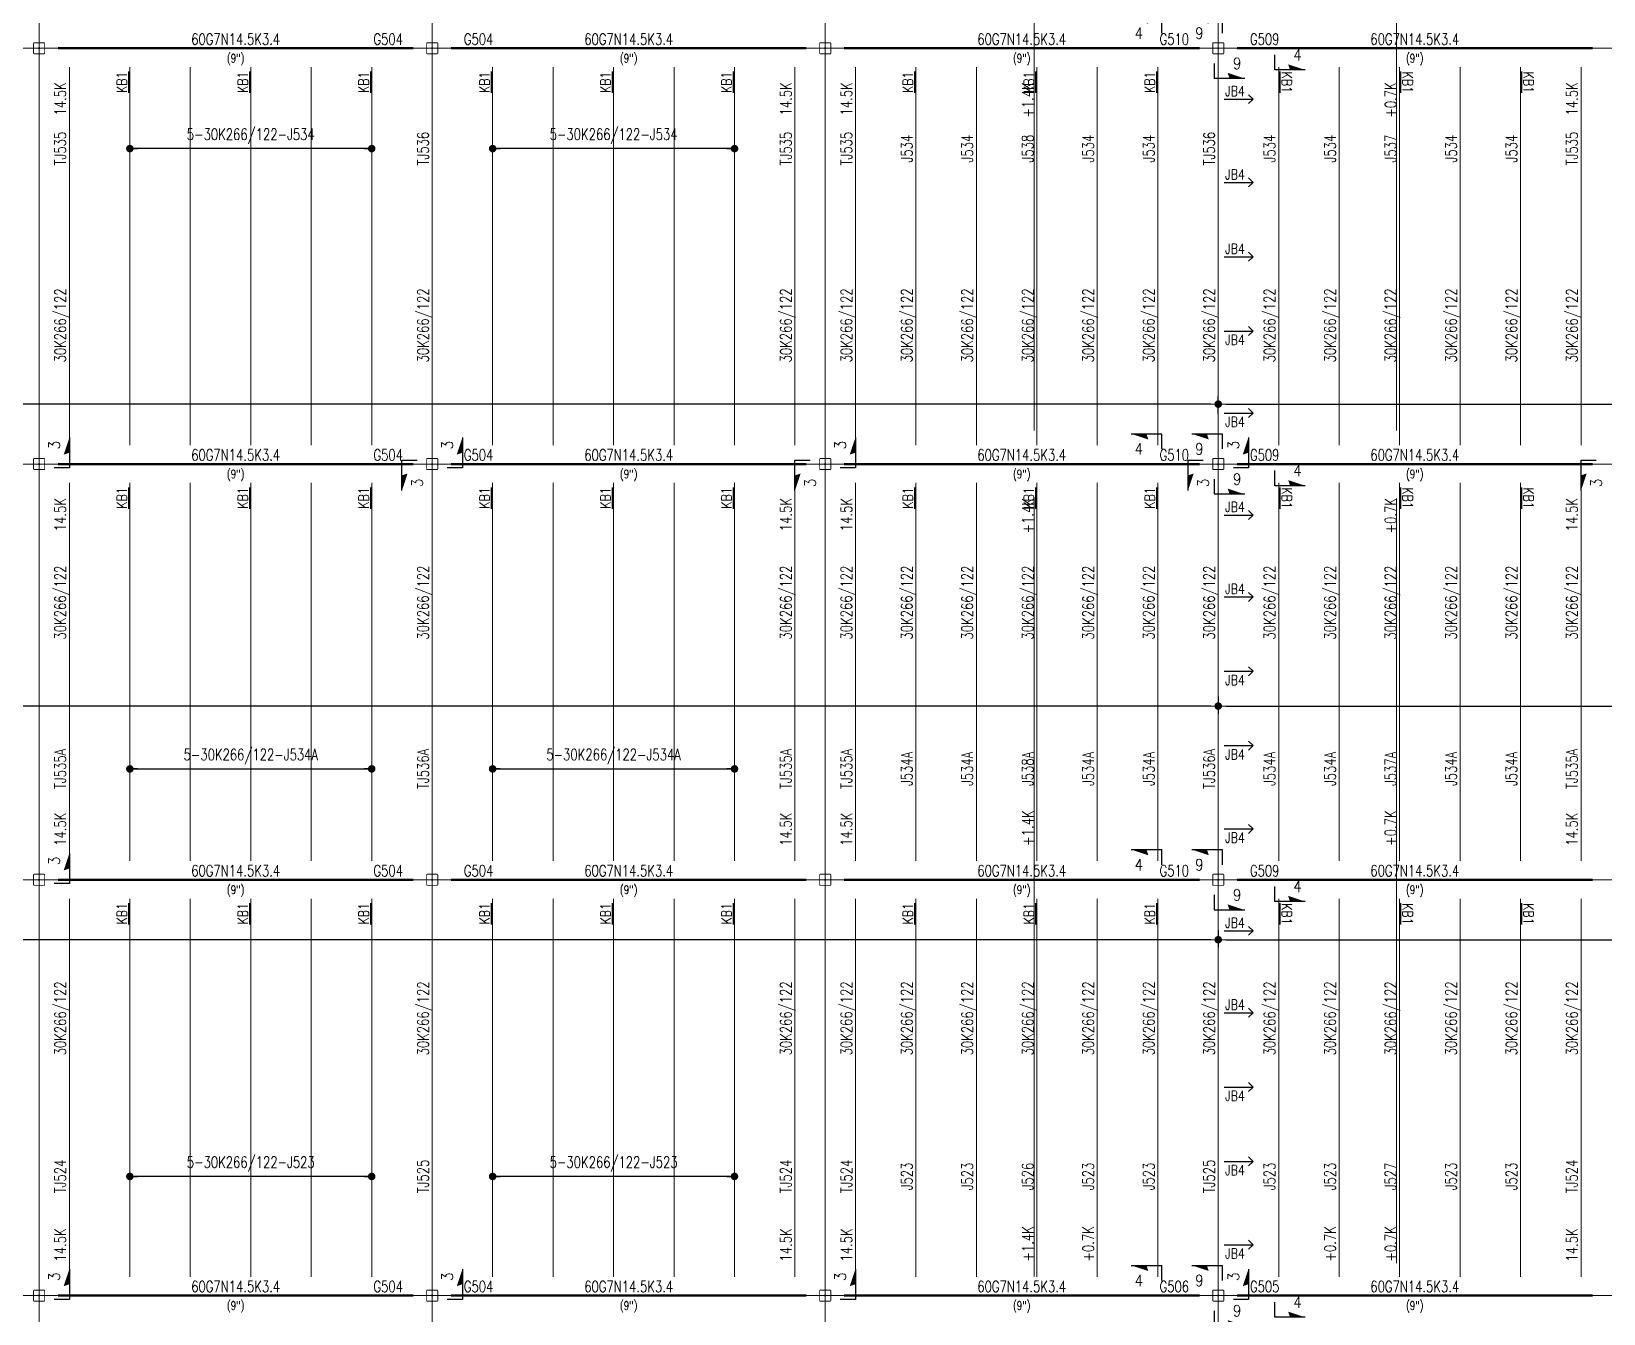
# Model space of a CAD drawing. Extents: x -14553 to 17595, y -13361 to 12610.
# Drawn here: x 2340 to 4836, y -4048 to -2013 of the extents above; entities that cross this region are included whole.
import ezdxf
from ezdxf.enums import TextEntityAlignment as Align
from ezdxf.lldxf.tags import DXFTag

# ---------------------------------------------------------------- set-up
doc = ezdxf.new("R2010")
doc.units = 0
doc.header["$LTSCALE"] = 0.5
doc.header["$MEASUREMENT"] = 0
doc.linetypes.add('CENTER', pattern=[2, 1.25, -0.25, 0.25, -0.25])
doc.layers.get('0').update_dxf_attribs({"linetype": 'CONTINUOUS'})
doc.layers.get('DEFPOINTS').update_dxf_attribs({"linetype": 'CONTINUOUS'})
for name, color, linetype in [('BRIDGING-KB', 140, 'CONTINUOUS'), ('Girder-Widths', 54, 'CONTINUOUS'), ('Section-Cuts', 2, 'CONTINUOUS')]:
    doc.layers.add(name, color=color, linetype=linetype)
for name, color, linetype, lineweight in [('CMU-FAUX', 254, 'CONTINUOUS', 30), ('Columns', 41, 'CONTINUOUS', 40), ('Girder-Marks', 50, 'CONTINUOUS', 35), ('Girders', 4, 'CONTINUOUS', 50), ('Grid-Lines', 251, 'CENTER', 5), ('Joist-Dims', 11, 'CONTINUOUS', 20), ('Joist-Loads', 50, 'CONTINUOUS', 18), ('Joist-Marks', 50, 'CONTINUOUS', 35), ('Joists', 1, 'CONTINUOUS', 15)]:
    doc.layers.add(name, color=color, linetype=linetype, lineweight=lineweight)
doc.layers.add('ESFR - 4in MAINS', color=7, linetype='ESFR 4 MAINS', lineweight=9, true_color=0xc6c7c4)
doc.layers.add('ESFR - 6in MAINS', color=7, linetype='ESFR 6 MAINS', lineweight=9, true_color=0xc6c7c4)
doc.styles.add('NORMAL', font='simplex.shx', dxfattribs={"width": 0.75})
doc.styles.add('SECTION-ARROWS', font='simplex.shx', dxfattribs={"width": 0.75})
doc.styles.get("Standard").update_dxf_attribs({"font": 'SIMPLEX.SHX', "width": 0.75})
tags = doc.linetypes.add('ESFR 4 MAINS', pattern='A,0.25,-0.1,0,-0.1,0.25,-0.1,0,-0.1,["(4)",Standard,S=0.05,R=0,X=-0.05,Y=-0.025],-0.1,0,-0.1', length=1.1).pattern_tags.tags
tags[18] = DXFTag(74, 10)
tags = doc.linetypes.add('ESFR 6 MAINS', pattern='A,0.25,-0.1,0,-0.1,0.25,-0.1,0,-0.1,["(6)",Standard,S=0.05,R=0,X=-0.05,Y=-0.025],-0.1,0,-0.1', length=1.1).pattern_tags.tags
tags[18] = DXFTag(74, 10)
doc.dimstyles.new('NMBS T192', dxfattribs={"dimscale": 192, "dimtxt": 0.09375, "dimasz": 0.0625, "dimexe": 0.0625, "dimexo": 0.125, "dimgap": 0.03125, "dimtad": 1, "dimdec": 4, "dimrnd": 0.0625, "dimzin": 3, "dimdsep": 46, "dimlunit": 4, "dimtxsty": 'Standard', "dimblk1": 'OBLIQUE', "dimblk2": 'OBLIQUE', "dimsah": 1, "dimcen": -0.125, "dimclrt": 2, "dimadec": 0, "dimazin": 0, "dimtfac": 0.625, "dimtdec": 4, "dimtmove": 0, "dimatfit": 2, "dimfxl": 0.0625, "dimtvp": 0.7, "dimtolj": 1, "dimtzin": 3, "dimarcsym": 0})
doc.dimstyles.new('NMBS T192 Dots', dxfattribs={"dimscale": 192, "dimtxt": 0.09375, "dimasz": 0.0625, "dimexe": 0.0625, "dimexo": 0.125, "dimgap": 0.03125, "dimtad": 1, "dimdec": 4, "dimrnd": 0.0625, "dimzin": 3, "dimdsep": 46, "dimlunit": 4, "dimtxsty": 'Standard', "dimblk": 'DOT', "dimcen": -0.125, "dimse1": 1, "dimse2": 1, "dimclrd": 4, "dimclrt": 50, "dimadec": 0, "dimazin": 0, "dimtfac": 0.625, "dimtdec": 4, "dimtmove": 0, "dimatfit": 2, "dimldrblk": 'OBLIQUE', "dimfxl": 0.0625, "dimtvp": 0.7, "dimtolj": 1, "dimtzin": 3, "dimarcsym": 0})

# ---------------------------------------------------------------- blocks, each defined once
blk = doc.blocks.new('Tube')
at = {"lineweight": 15}
for p, q in [((-0.031, 0), (0.031, 0)), ((0, -0.031), (0, 0.031))]:
    blk.add_line(p, q, dxfattribs=at)
at = {"color": 0, "linetype": 'ByBlock', "const_width": 0.0104}
blk.add_lwpolyline([(-0.053, 0.061), (0.053, 0.061, -0.414214), (0.061, 0.053), (0.061, -0.053, -0.414214), (0.053, -0.061), (-0.053, -0.061, -0.414214), (-0.061, -0.053), (-0.061, 0.053, -0.414214)], format="xyb", close=True, dxfattribs=at)
blk.add_point((0, 0))
blk = doc.blocks.new('_DOT')
at = {"color": 0, "linetype": 'ByBlock'}
blk.add_line((-0.5, 0), (-1, 0), dxfattribs=at)
at = {"color": 0, "linetype": 'ByBlock', "const_width": 0.5}
blk.add_lwpolyline([(-0.25, 0, 1), (0.25, 0, 1)], format="xyb", close=True, dxfattribs=at)
blk = doc.blocks.new('*D102')
at = {"layer": 'DEFPOINTS', "color": 0, "transparency": 16777216}
for p in [(96, -2604.9), (96, -2644), (4224, -2644)]:
    blk.add_point(p, dxfattribs=at)
at = {"layer": 'Joist-Dims', "color": 0, "lineweight": -2, "transparency": 16777216}
for p, q in [((96, -2620), (96, -2592.9)), ((4224, -2620), (4224, -2592.9)), ((4212, -2604.9), (108, -2604.9))]:
    blk.add_line(p, q, dxfattribs=at)
at = {"layer": 'Joist-Dims', "color": 0, "lineweight": -2, "transparency": 16777216, "xscale": 12, "yscale": 12, "zscale": 12, "rotation": 180}
blk.add_blockref('_DOT', (96, -2604.9), dxfattribs=at)
at = {"layer": 'Joist-Dims', "color": 0, "lineweight": -2, "transparency": 16777216, "xscale": 12, "yscale": 12, "zscale": 12}
blk.add_blockref('_DOT', (4224, -2604.9), dxfattribs=at)
at = {"layer": 'Joist-Dims', "color": 2, "transparency": 16777216, "insert": (2160, -2589.9), "char_height": 18, "attachment_point": 5}
blk.add_mtext('\\A1;5', dxfattribs=at)
blk = doc.blocks.new('DOT')
at = {"color": 0, "linetype": 'ByBlock'}
blk.add_line((-0.5, 0), (-1, 0), dxfattribs=at)
at = {"color": 0, "linetype": 'ByBlock', "const_width": 0.5}
blk.add_lwpolyline([(-0.25, 0, 1), (0.25, 0, 1)], format="xyb", close=True, dxfattribs=at)
blk = doc.blocks.new('*D105')
at = {"layer": 'DEFPOINTS', "color": 0, "transparency": 16777216}
for p in [(8352, -2604.9), (4224, -2644), (8352, -2644)]:
    blk.add_point(p, dxfattribs=at)
at = {"layer": 'Joist-Dims', "color": 0, "lineweight": -2, "transparency": 16777216}
for p, q in [((4224, -2620), (4224, -2592.9)), ((8352, -2620), (8352, -2592.9)), ((4236, -2604.9), (8340, -2604.9))]:
    blk.add_line(p, q, dxfattribs=at)
at = {"layer": 'Joist-Dims', "color": 0, "lineweight": -2, "transparency": 16777216, "xscale": 12, "yscale": 12, "zscale": 12, "rotation": 180}
blk.add_blockref('_DOT', (4224, -2604.9), dxfattribs=at)
at = {"layer": 'Joist-Dims', "color": 0, "lineweight": -2, "transparency": 16777216, "xscale": 12, "yscale": 12, "zscale": 12}
blk.add_blockref('_DOT', (8352, -2604.9), dxfattribs=at)
at = {"layer": 'Joist-Dims', "color": 2, "transparency": 16777216, "insert": (6288, -2589.9), "char_height": 18, "attachment_point": 5}
blk.add_mtext('\\A1;5', dxfattribs=at)
blk = doc.blocks.new('*D109')
at = {"layer": 'DEFPOINTS', "color": 0, "transparency": 16777216}
for p in [(96, -3416), (4224, -3416), (96, -3455.1)]:
    blk.add_point(p, dxfattribs=at)
at = {"layer": 'Joist-Dims', "color": 0, "lineweight": -2, "transparency": 16777216}
for p, q in [((96, -3440), (96, -3467.1)), ((4224, -3440), (4224, -3467.1)), ((4212, -3455.1), (108, -3455.1))]:
    blk.add_line(p, q, dxfattribs=at)
at = {"layer": 'Joist-Dims', "color": 0, "lineweight": -2, "transparency": 16777216, "xscale": 12, "yscale": 12, "zscale": 12, "rotation": 180}
blk.add_blockref('_DOT', (96, -3455.1), dxfattribs=at)
at = {"layer": 'Joist-Dims', "color": 0, "lineweight": -2, "transparency": 16777216, "xscale": 12, "yscale": 12, "zscale": 12}
blk.add_blockref('_DOT', (4224, -3455.1), dxfattribs=at)
at = {"layer": 'Joist-Dims', "color": 2, "transparency": 16777216, "insert": (2160, -3440.1), "char_height": 18, "attachment_point": 5}
blk.add_mtext('\\A1;5', dxfattribs=at)
blk = doc.blocks.new('*D110')
at = {"layer": 'DEFPOINTS', "color": 0, "transparency": 16777216}
for p in [(96, -3045.1), (4224, -3045.1), (96, -3084.2)]:
    blk.add_point(p, dxfattribs=at)
at = {"layer": 'Joist-Dims', "color": 0, "lineweight": -2, "transparency": 16777216}
for p, q in [((96, -3069.1), (96, -3096.2)), ((4224, -3069.1), (4224, -3096.2)), ((4212, -3084.2), (108, -3084.2))]:
    blk.add_line(p, q, dxfattribs=at)
at = {"layer": 'Joist-Dims', "color": 0, "lineweight": -2, "transparency": 16777216, "xscale": 12, "yscale": 12, "zscale": 12, "rotation": 180}
blk.add_blockref('_DOT', (96, -3084.2), dxfattribs=at)
at = {"layer": 'Joist-Dims', "color": 0, "lineweight": -2, "transparency": 16777216, "xscale": 12, "yscale": 12, "zscale": 12}
blk.add_blockref('_DOT', (4224, -3084.2), dxfattribs=at)
at = {"layer": 'Joist-Dims', "color": 2, "transparency": 16777216, "insert": (2160, -3069.2), "char_height": 18, "attachment_point": 5}
blk.add_mtext('\\A1;5', dxfattribs=at)
blk = doc.blocks.new('*D116')
at = {"layer": 'DEFPOINTS', "color": 0, "transparency": 16777216}
for p in [(4224, -3416), (8352, -3416), (8352, -3455.1)]:
    blk.add_point(p, dxfattribs=at)
at = {"layer": 'Joist-Dims', "color": 0, "lineweight": -2, "transparency": 16777216}
for p, q in [((4224, -3440), (4224, -3467.1)), ((8352, -3440), (8352, -3467.1)), ((4236, -3455.1), (8340, -3455.1))]:
    blk.add_line(p, q, dxfattribs=at)
at = {"layer": 'Joist-Dims', "color": 0, "lineweight": -2, "transparency": 16777216, "xscale": 12, "yscale": 12, "zscale": 12, "rotation": 180}
blk.add_blockref('_DOT', (4224, -3455.1), dxfattribs=at)
at = {"layer": 'Joist-Dims', "color": 0, "lineweight": -2, "transparency": 16777216, "xscale": 12, "yscale": 12, "zscale": 12}
blk.add_blockref('_DOT', (8352, -3455.1), dxfattribs=at)
at = {"layer": 'Joist-Dims', "color": 2, "transparency": 16777216, "insert": (6288, -3440.1), "char_height": 18, "attachment_point": 5}
blk.add_mtext('\\A1;5', dxfattribs=at)
blk = doc.blocks.new('*D117')
at = {"layer": 'DEFPOINTS', "color": 0, "transparency": 16777216}
for p in [(4224, -3045.1), (8352, -3045.1), (8352, -3084.2)]:
    blk.add_point(p, dxfattribs=at)
at = {"layer": 'Joist-Dims', "color": 0, "lineweight": -2, "transparency": 16777216}
for p, q in [((4224, -3069.1), (4224, -3096.2)), ((8352, -3069.1), (8352, -3096.2)), ((4236, -3084.2), (8340, -3084.2))]:
    blk.add_line(p, q, dxfattribs=at)
at = {"layer": 'Joist-Dims', "color": 0, "lineweight": -2, "transparency": 16777216, "xscale": 12, "yscale": 12, "zscale": 12, "rotation": 180}
blk.add_blockref('_DOT', (4224, -3084.2), dxfattribs=at)
at = {"layer": 'Joist-Dims', "color": 0, "lineweight": -2, "transparency": 16777216, "xscale": 12, "yscale": 12, "zscale": 12}
blk.add_blockref('_DOT', (8352, -3084.2), dxfattribs=at)
at = {"layer": 'Joist-Dims', "color": 2, "transparency": 16777216, "insert": (6288, -3069.2), "char_height": 18, "attachment_point": 5}
blk.add_mtext('\\A1;5', dxfattribs=at)
blk = doc.blocks.new('*D373')
at = {"layer": 'DEFPOINTS', "color": 0, "transparency": 16777216}
for p in [(3072, -2199.3), (3072, -2199.3), (3456, -2199.3)]:
    blk.add_point(p, dxfattribs=at)
at = {"layer": 'Joist-Marks', "color": 4, "lineweight": -2, "transparency": 16777216}
blk.add_line((3444, -2199.3), (3084, -2199.3), dxfattribs=at)
at = {"layer": 'Joist-Marks', "color": 4, "lineweight": -2, "transparency": 16777216, "xscale": 12, "yscale": 12, "zscale": 12, "rotation": 180}
blk.add_blockref('_DOT', (3072, -2199.3), dxfattribs=at)
at = {"layer": 'Joist-Marks', "color": 4, "lineweight": -2, "transparency": 16777216, "xscale": 12, "yscale": 12, "zscale": 12}
blk.add_blockref('_DOT', (3456, -2199.3), dxfattribs=at)
at = {"layer": 'Joist-Marks', "color": 50, "transparency": 16777216, "insert": (3264, -2179.6), "char_height": 18, "attachment_point": 5}
blk.add_mtext('\\A1;5-30K266/122-J534', dxfattribs=at)
blk = doc.blocks.new('_OBLIQUE')
at = {"color": 0, "linetype": 'ByBlock'}
blk.add_line((-0.5, -0.5), (0.5, 0.5), dxfattribs=at)
blk = doc.blocks.new('*D374')
at = {"layer": 'DEFPOINTS', "color": 0, "transparency": 16777216}
for p in [(2496, -2199.3), (2496, -2199.3), (2880, -2199.3)]:
    blk.add_point(p, dxfattribs=at)
at = {"layer": 'Joist-Marks', "color": 4, "lineweight": -2, "transparency": 16777216}
blk.add_line((2868, -2199.3), (2508, -2199.3), dxfattribs=at)
at = {"layer": 'Joist-Marks', "color": 4, "lineweight": -2, "transparency": 16777216, "xscale": 12, "yscale": 12, "zscale": 12, "rotation": 180}
blk.add_blockref('_DOT', (2496, -2199.3), dxfattribs=at)
at = {"layer": 'Joist-Marks', "color": 4, "lineweight": -2, "transparency": 16777216, "xscale": 12, "yscale": 12, "zscale": 12}
blk.add_blockref('_DOT', (2880, -2199.3), dxfattribs=at)
at = {"layer": 'Joist-Marks', "color": 50, "transparency": 16777216, "insert": (2688, -2179.6), "char_height": 18, "attachment_point": 5}
blk.add_mtext('\\A1;5-30K266/122-J534', dxfattribs=at)
blk = doc.blocks.new('*D381')
at = {"layer": 'DEFPOINTS', "color": 0, "transparency": 16777216}
for p in [(2496, -3183.9), (2880, -3183.9), (2880, -3183.9)]:
    blk.add_point(p, dxfattribs=at)
at = {"layer": 'Joist-Marks', "color": 4, "lineweight": -2, "transparency": 16777216}
blk.add_line((2508, -3183.9), (2868, -3183.9), dxfattribs=at)
at = {"layer": 'Joist-Marks', "color": 4, "lineweight": -2, "transparency": 16777216, "xscale": 12, "yscale": 12, "zscale": 12, "rotation": 180}
blk.add_blockref('_DOT', (2496, -3183.9), dxfattribs=at)
at = {"layer": 'Joist-Marks', "color": 4, "lineweight": -2, "transparency": 16777216, "xscale": 12, "yscale": 12, "zscale": 12}
blk.add_blockref('_DOT', (2880, -3183.9), dxfattribs=at)
at = {"layer": 'Joist-Marks', "color": 50, "transparency": 16777216, "insert": (2688, -3164.2), "char_height": 18, "attachment_point": 5}
blk.add_mtext('\\A1;5-30K266/122-J534A', dxfattribs=at)
blk = doc.blocks.new('*D382')
at = {"layer": 'DEFPOINTS', "color": 0, "transparency": 16777216}
for p in [(3072, -3183.9), (3456, -3183.9), (3456, -3183.9)]:
    blk.add_point(p, dxfattribs=at)
at = {"layer": 'Joist-Marks', "color": 4, "lineweight": -2, "transparency": 16777216}
blk.add_line((3084, -3183.9), (3444, -3183.9), dxfattribs=at)
at = {"layer": 'Joist-Marks', "color": 4, "lineweight": -2, "transparency": 16777216, "xscale": 12, "yscale": 12, "zscale": 12, "rotation": 180}
blk.add_blockref('_DOT', (3072, -3183.9), dxfattribs=at)
at = {"layer": 'Joist-Marks', "color": 4, "lineweight": -2, "transparency": 16777216, "xscale": 12, "yscale": 12, "zscale": 12}
blk.add_blockref('_DOT', (3456, -3183.9), dxfattribs=at)
at = {"layer": 'Joist-Marks', "color": 50, "transparency": 16777216, "insert": (3264, -3164.2), "char_height": 18, "attachment_point": 5}
blk.add_mtext('\\A1;5-30K266/122-J534A', dxfattribs=at)
blk = doc.blocks.new('*D393')
at = {"layer": 'DEFPOINTS', "color": 0, "transparency": 16777216}
for p in [(3072, -3830.9), (3072, -3830.9), (3456, -3830.9)]:
    blk.add_point(p, dxfattribs=at)
at = {"layer": 'Joist-Marks', "color": 4, "lineweight": -2, "transparency": 16777216}
blk.add_line((3444, -3830.9), (3084, -3830.9), dxfattribs=at)
at = {"layer": 'Joist-Marks', "color": 4, "lineweight": -2, "transparency": 16777216, "xscale": 12, "yscale": 12, "zscale": 12, "rotation": 180}
blk.add_blockref('_DOT', (3072, -3830.9), dxfattribs=at)
at = {"layer": 'Joist-Marks', "color": 4, "lineweight": -2, "transparency": 16777216, "xscale": 12, "yscale": 12, "zscale": 12}
blk.add_blockref('_DOT', (3456, -3830.9), dxfattribs=at)
at = {"layer": 'Joist-Marks', "color": 50, "transparency": 16777216, "insert": (3264, -3811.2), "char_height": 18, "attachment_point": 5}
blk.add_mtext('\\A1;5-30K266/122-J523', dxfattribs=at)
blk = doc.blocks.new('*D394')
at = {"layer": 'DEFPOINTS', "color": 0, "transparency": 16777216}
for p in [(2496, -3830.9), (2496, -3830.9), (2880, -3830.9)]:
    blk.add_point(p, dxfattribs=at)
at = {"layer": 'Joist-Marks', "color": 4, "lineweight": -2, "transparency": 16777216}
blk.add_line((2868, -3830.9), (2508, -3830.9), dxfattribs=at)
at = {"layer": 'Joist-Marks', "color": 4, "lineweight": -2, "transparency": 16777216, "xscale": 12, "yscale": 12, "zscale": 12, "rotation": 180}
blk.add_blockref('_DOT', (2496, -3830.9), dxfattribs=at)
at = {"layer": 'Joist-Marks', "color": 4, "lineweight": -2, "transparency": 16777216, "xscale": 12, "yscale": 12, "zscale": 12}
blk.add_blockref('_DOT', (2880, -3830.9), dxfattribs=at)
at = {"layer": 'Joist-Marks', "color": 50, "transparency": 16777216, "insert": (2688, -3811.2), "char_height": 18, "attachment_point": 5}
blk.add_mtext('\\A1;5-30K266/122-J523', dxfattribs=at)
blk = doc.blocks.new('JDS_SectArrow')
at = {"layer": 'Section-Cuts'}
for p, q in [((0.25, 0.21875), (0.25, -0.03125)), ((0.25, -0.03125), (0.125, -0.03125))]:
    blk.add_line(p, q, dxfattribs=at)
blk.add_solid([(0.203125, 0.078125), (0.25, 0.21875), (0.25, 0.09375), (0.25, 0.21875)], dxfattribs=at)
at = {"layer": 'Section-Cuts', "color": 140, "lineweight": 30, "style": 'SECTION-ARROWS', "width": 0.875, "flags": 8}
blk.add_attdef('SECT', text='', height=0.09375, rotation=90, dxfattribs=at).set_placement((0.125, 0.15625), align=Align.MIDDLE_CENTER)

msp = doc.modelspace()

# ---------------------------------------------------------------- linework, layer by layer
at = {"layer": 'CMU-FAUX'}
for p, q in [((4233.50521, -2120.75616), (4279.34421, -2120.75616)), ((4279.34421, -2120.75616), (4272.27314, -2113.68509)), ((4279.34421, -2120.75616), (4272.27314, -2127.82723)), ((4279.34421, -2252.99138), (4272.27314, -2245.92031)), ((4233.50521, -2252.99138), (4279.34421, -2252.99138)), ((4279.34421, -2252.99138), (4272.27314, -2260.06244)), ((4233.50521, -2370.98275), (4279.34421, -2370.98275)), ((4279.34421, -2370.98275), (4272.27314, -2363.91169)), ((4279.34421, -2370.98275), (4272.27314, -2378.05382)), ((4233.50521, -2488.97413), (4279.34421, -2488.97413)), ((4279.34421, -2488.97413), (4272.27314, -2481.90306)), ((4279.34421, -2488.97413), (4272.27314, -2496.0452)), ((4233.50521, -2619.08364), (4279.34421, -2619.08364)), ((4279.34421, -2619.08364), (4272.27314, -2612.01257)), ((4279.34421, -2619.08364), (4272.27314, -2626.1547)), ((4233.50521, -2780.91636), (4279.34421, -2780.91636)), ((4279.34421, -2780.91636), (4272.27314, -2773.8453)), ((4279.34421, -2780.91636), (4272.27314, -2787.98743)), ((4233.50521, -2911.02587), (4279.34421, -2911.02587)), ((4279.34421, -2911.02587), (4272.27314, -2903.9548)), ((4279.34421, -2911.02587), (4272.27314, -2918.09694)), ((4233.50521, -3029.01725), (4279.34421, -3029.01725)), ((4279.34421, -3029.01725), (4272.27314, -3021.94618)), ((4279.34421, -3029.01725), (4272.27314, -3036.08831)), ((4279.34421, -3147.00862), (4272.27314, -3139.93756)), ((4233.50521, -3147.00862), (4279.34421, -3147.00862)), ((4279.34421, -3147.00862), (4272.27314, -3154.07969)), ((4233.50521, -3279.24384), (4279.34421, -3279.24384)), ((4279.34421, -3279.24384), (4272.27314, -3272.17277)), ((4279.34421, -3279.24384), (4272.27314, -3286.31491)), ((4233.50521, -3440.91636), (4279.34421, -3440.91636)), ((4279.34421, -3440.91636), (4272.27314, -3433.8453)), ((4279.34421, -3440.91636), (4272.27314, -3447.98743)), ((4279.34421, -3571.02587), (4272.27314, -3563.9548)), ((4233.50521, -3571.02587), (4279.34421, -3571.02587)), ((4279.34421, -3571.02587), (4272.27314, -3578.09694)), ((4233.50521, -3689.01725), (4279.34421, -3689.01725)), ((4279.34421, -3689.01725), (4272.27314, -3681.94618)), ((4279.34421, -3689.01725), (4272.27314, -3696.08831)), ((4233.50521, -3807.00862), (4279.34421, -3807.00862)), ((4279.34421, -3807.00862), (4272.27314, -3799.93756)), ((4279.34421, -3807.00862), (4272.27314, -3814.07969)), ((4233.50521, -3939.24384), (4279.34421, -3939.24384)), ((4279.34421, -3939.24384), (4272.27314, -3932.17277)), ((4279.34421, -3939.24384), (4272.27314, -3946.31491))]:
    msp.add_line(p, q, dxfattribs=at)
at = {"layer": 'ESFR - 4in MAINS'}
for p, q in [((4507, -2646.97397), (4507, -1433)), ((4507, -2754.55341), (4507, -3968.52738))]:
    msp.add_line(p, q, dxfattribs=at)
at = {"layer": 'ESFR - 6in MAINS'}
for p, q in [((3932, -2647), (3932, -1410.16712)), ((3932, -2753), (3932, -3989.83288))]:
    msp.add_line(p, q, dxfattribs=at)
at = {"layer": 'Girders'}
for p, q in [((2946, -2040), (2382, -2040)), ((3006, -2040), (3570, -2040)), ((4194, -2040), (3630, -2040)), ((4254, -2040), (4818, -2040)), ((2946, -2700), (2382, -2700)), ((3006, -2700), (3570, -2700)), ((4194, -2700), (3630, -2700)), ((4254, -2700), (4818, -2700)), ((2946, -3360), (2382, -3360)), ((3006, -3360), (3570, -3360)), ((4194, -3360), (3630, -3360)), ((4254, -3360), (4818, -3360)), ((2946, -4020), (2382, -4020)), ((3006, -4020), (3570, -4020)), ((4194, -4020), (3630, -4020)), ((4254, -4020), (4818, -4020))]:
    msp.add_line(p, q, dxfattribs=at)
at = {"layer": 'Grid-Lines'}
for p, q in [((2352, 60), (2352, -5460)), ((2976, 60), (2976, -5460)), ((3600, 60), (3600, -5460)), ((4224, 60), (4224, -5460)), ((-60, -2040), (8508, -2040)), ((-60, -2700), (8508, -2700)), ((-60, -3360), (8508, -3360)), ((-60, -4020), (8508, -4020))]:
    msp.add_line(p, q, dxfattribs=at)
at = {"layer": 'Joists', "color": 6}
for p, q in [((2400, -2070), (2400, -2670)), ((3552, -2070), (3552, -2670)), ((3648, -2070), (3648, -2670)), ((4800, -2070), (4800, -2670)), ((2400, -3330), (2400, -2730)), ((3552, -3330), (3552, -2730)), ((3648, -3330), (3648, -2730)), ((4800, -3330), (4800, -2730)), ((2400, -3990), (2400, -3390)), ((3552, -3990), (3552, -3390)), ((3648, -3990), (3648, -3390)), ((4800, -3990), (4800, -3390))]:
    msp.add_line(p, q, dxfattribs=at)
at = {"layer": 'Joists'}
for p, q in [((2496, -2070), (2496, -2670)), ((2592, -2070), (2592, -2670)), ((2688, -2070), (2688, -2670)), ((2784, -2070), (2784, -2670)), ((2880, -2070), (2880, -2670)), ((2976, -2070), (2976, -2670)), ((3072, -2070), (3072, -2670)), ((3168, -2070), (3168, -2670)), ((3264, -2070), (3264, -2670)), ((3360, -2070), (3360, -2670)), ((3456, -2070), (3456, -2670)), ((3744, -2070), (3744, -2670)), ((3840, -2070), (3840, -2670)), ((3936, -2070), (3936, -2670)), ((4032, -2070), (4032, -2670)), ((4128, -2070), (4128, -2670)), ((4224, -2070), (4224, -2670)), ((4320, -2070), (4320, -2670)), ((4416, -2070), (4416, -2670)), ((4512, -2070), (4512, -2670)), ((4608, -2070), (4608, -2670)), ((4704, -2070), (4704, -2670)), ((2496, -3330), (2496, -2730)), ((2592, -3330), (2592, -2730)), ((2688, -3330), (2688, -2730)), ((2784, -3330), (2784, -2730)), ((2880, -3330), (2880, -2730)), ((2976, -3330), (2976, -2730)), ((3072, -3330), (3072, -2730)), ((3168, -3330), (3168, -2730)), ((3264, -3330), (3264, -2730)), ((3360, -3330), (3360, -2730)), ((3456, -3330), (3456, -2730)), ((3744, -3330), (3744, -2730)), ((3840, -3330), (3840, -2730)), ((3936, -3330), (3936, -2730)), ((4032, -3330), (4032, -2730)), ((4128, -3330), (4128, -2730)), ((4224, -3330), (4224, -2730)), ((4320, -3330), (4320, -2730)), ((4416, -3330), (4416, -2730)), ((4512, -3330), (4512, -2730)), ((4608, -3330), (4608, -2730)), ((4704, -3330), (4704, -2730)), ((2496, -3990), (2496, -3390)), ((2592, -3990), (2592, -3390)), ((2688, -3990), (2688, -3390)), ((2784, -3990), (2784, -3390)), ((2880, -3990), (2880, -3390)), ((2976, -3990), (2976, -3390)), ((3072, -3990), (3072, -3390)), ((3168, -3990), (3168, -3390)), ((3264, -3990), (3264, -3390)), ((3360, -3990), (3360, -3390)), ((3456, -3990), (3456, -3390)), ((3744, -3990), (3744, -3390)), ((3840, -3990), (3840, -3390)), ((3936, -3990), (3936, -3390)), ((4032, -3990), (4032, -3390)), ((4128, -3990), (4128, -3390)), ((4224, -3990), (4224, -3390)), ((4320, -3990), (4320, -3390)), ((4416, -3990), (4416, -3390)), ((4512, -3990), (4512, -3390)), ((4608, -3990), (4608, -3390)), ((4704, -3990), (4704, -3390))]:
    msp.add_line(p, q, dxfattribs=at)

# ---------------------------------------------------------------- block references
at = {"layer": 'Columns', "xscale": 144, "yscale": 144}
for p in [(2352, -2040), (2976, -2040), (3600, -2040), (4224, -2040), (2352, -2700), (2976, -2700), (3600, -2700), (4224, -2700), (2352, -3360), (2976, -3360), (3600, -3360), (4224, -3360), (2352, -4020), (2976, -4020), (3600, -4020), (4224, -4020)]:
    msp.add_blockref('Tube', p, dxfattribs=at)
at = {"layer": 'Section-Cuts'}
ref = msp.add_blockref('JDS_SectArrow', (4128, -2040), dxfattribs=dict(at, xscale=192, yscale=192, rotation=89.99999999999991))
ref.add_attrib('SECT', '4', dxfattribs={"color": 140, "lineweight": 30, "height": 18, "style": 'SECTION-ARROWS', "width": 0.875}).set_placement((4098, -2016), align=Align.MIDDLE_CENTER)
ref = msp.add_blockref('JDS_SectArrow', (4224, -2040), dxfattribs=dict(at, xscale=192, yscale=192, rotation=89.99999999999991))
ref.add_attrib('SECT', '9', dxfattribs={"color": 140, "lineweight": 30, "height": 18, "style": 'SECTION-ARROWS', "width": 0.875}).set_placement((4194, -2016), align=Align.MIDDLE_CENTER)
ref = msp.add_blockref('JDS_SectArrow', (4320, -2026.43649), dxfattribs=dict(at, xscale=192, yscale=192, rotation=269.9999999999997))
ref.add_attrib('SECT', '4', dxfattribs={"color": 140, "lineweight": 30, "height": 18, "style": 'SECTION-ARROWS', "width": 0.875}).set_placement((4350, -2050.43649), align=Align.MIDDLE_CENTER)
ref = msp.add_blockref('JDS_SectArrow', (4224, -2040), dxfattribs=dict(at, xscale=192, yscale=192, rotation=269.9999999999997))
ref.add_attrib('SECT', '9', dxfattribs={"color": 140, "lineweight": 30, "height": 18, "style": 'SECTION-ARROWS', "width": 0.875}).set_placement((4254, -2064), align=Align.MIDDLE_CENTER)
ref = msp.add_blockref('JDS_SectArrow', (2352, -2700), dxfattribs=dict(at, xscale=192, yscale=192))
ref.add_attrib('SECT', '3', dxfattribs={"color": 140, "lineweight": 30, "height": 18, "rotation": 90, "style": 'SECTION-ARROWS', "width": 0.875}).set_placement((2376, -2670), align=Align.MIDDLE_CENTER)
ref = msp.add_blockref('JDS_SectArrow', (2976, -2700), dxfattribs=dict(at, xscale=192, yscale=192))
ref.add_attrib('SECT', '3', dxfattribs={"color": 140, "lineweight": 30, "height": 18, "rotation": 90, "style": 'SECTION-ARROWS', "width": 0.875}).set_placement((3000, -2670), align=Align.MIDDLE_CENTER)
ref = msp.add_blockref('JDS_SectArrow', (3600, -2700), dxfattribs=dict(at, xscale=192, yscale=192))
ref.add_attrib('SECT', '3', dxfattribs={"color": 140, "lineweight": 30, "height": 18, "rotation": 90, "style": 'SECTION-ARROWS', "width": 0.875}).set_placement((3624, -2670), align=Align.MIDDLE_CENTER)
ref = msp.add_blockref('JDS_SectArrow', (4128, -2700), dxfattribs=dict(at, xscale=192, yscale=192, rotation=89.99999999999991))
ref.add_attrib('SECT', '4', dxfattribs={"color": 140, "lineweight": 30, "height": 18, "style": 'SECTION-ARROWS', "width": 0.875}).set_placement((4098, -2676), align=Align.MIDDLE_CENTER)
ref = msp.add_blockref('JDS_SectArrow', (4224, -2700), dxfattribs=dict(at, xscale=192, yscale=192, rotation=89.99999999999991))
ref.add_attrib('SECT', '9', dxfattribs={"color": 140, "lineweight": 30, "height": 18, "style": 'SECTION-ARROWS', "width": 0.875}).set_placement((4194, -2676), align=Align.MIDDLE_CENTER)
ref = msp.add_blockref('JDS_SectArrow', (4224, -2700), dxfattribs=dict(at, xscale=192, yscale=192))
ref.add_attrib('SECT', '3', dxfattribs={"color": 140, "lineweight": 30, "height": 18, "rotation": 90, "style": 'SECTION-ARROWS', "width": 0.875}).set_placement((4248, -2670), align=Align.MIDDLE_CENTER)
ref = msp.add_blockref('JDS_SectArrow', (2976, -2700), dxfattribs=dict(at, xscale=192, yscale=192, rotation=179.9999999999998))
ref.add_attrib('SECT', '3', dxfattribs={"color": 140, "lineweight": 30, "height": 18, "rotation": 90, "style": 'SECTION-ARROWS', "width": 0.875}).set_placement((2952, -2730), align=Align.MIDDLE_CENTER)
ref = msp.add_blockref('JDS_SectArrow', (3600, -2700), dxfattribs=dict(at, xscale=192, yscale=192, rotation=179.9999999999998))
ref.add_attrib('SECT', '3', dxfattribs={"color": 140, "lineweight": 30, "height": 18, "rotation": 90, "style": 'SECTION-ARROWS', "width": 0.875}).set_placement((3576, -2730), align=Align.MIDDLE_CENTER)
ref = msp.add_blockref('JDS_SectArrow', (4224, -2700), dxfattribs=dict(at, xscale=192, yscale=192, rotation=179.9999999999998))
ref.add_attrib('SECT', '3', dxfattribs={"color": 140, "lineweight": 30, "height": 18, "rotation": 90, "style": 'SECTION-ARROWS', "width": 0.875}).set_placement((4200, -2730), align=Align.MIDDLE_CENTER)
ref = msp.add_blockref('JDS_SectArrow', (4848, -2700), dxfattribs=dict(at, xscale=192, yscale=192, rotation=179.9999999999998))
ref.add_attrib('SECT', '3', dxfattribs={"color": 140, "lineweight": 30, "height": 18, "rotation": 90, "style": 'SECTION-ARROWS', "width": 0.875}).set_placement((4824, -2730), align=Align.MIDDLE_CENTER)
ref = msp.add_blockref('JDS_SectArrow', (4224, -2700), dxfattribs=dict(at, xscale=192, yscale=192, rotation=269.9999999999997))
ref.add_attrib('SECT', '9', dxfattribs={"color": 140, "lineweight": 30, "height": 18, "style": 'SECTION-ARROWS', "width": 0.875}).set_placement((4254, -2724), align=Align.MIDDLE_CENTER)
ref = msp.add_blockref('JDS_SectArrow', (4320, -2686.43649), dxfattribs=dict(at, xscale=192, yscale=192, rotation=269.9999999999997))
ref.add_attrib('SECT', '4', dxfattribs={"color": 140, "lineweight": 30, "height": 18, "style": 'SECTION-ARROWS', "width": 0.875}).set_placement((4350, -2710.43649), align=Align.MIDDLE_CENTER)
ref = msp.add_blockref('JDS_SectArrow', (2352, -3360), dxfattribs=dict(at, xscale=192, yscale=192))
ref.add_attrib('SECT', '3', dxfattribs={"color": 140, "lineweight": 30, "height": 18, "rotation": 90, "style": 'SECTION-ARROWS', "width": 0.875}).set_placement((2376, -3330), align=Align.MIDDLE_CENTER)
ref = msp.add_blockref('JDS_SectArrow', (4128, -3360), dxfattribs=dict(at, xscale=192, yscale=192, rotation=89.99999999999991))
ref.add_attrib('SECT', '4', dxfattribs={"color": 140, "lineweight": 30, "height": 18, "style": 'SECTION-ARROWS', "width": 0.875}).set_placement((4098, -3336), align=Align.MIDDLE_CENTER)
ref = msp.add_blockref('JDS_SectArrow', (4224, -3360), dxfattribs=dict(at, xscale=192, yscale=192, rotation=89.99999999999991))
ref.add_attrib('SECT', '9', dxfattribs={"color": 140, "lineweight": 30, "height": 18, "style": 'SECTION-ARROWS', "width": 0.875}).set_placement((4194, -3336), align=Align.MIDDLE_CENTER)
ref = msp.add_blockref('JDS_SectArrow', (4224, -3360), dxfattribs=dict(at, xscale=192, yscale=192, rotation=89.99999999999991))
ref.add_attrib('SECT', '9', dxfattribs={"color": 140, "lineweight": 30, "height": 18, "style": 'SECTION-ARROWS', "width": 0.875}).set_placement((4194, -3336), align=Align.MIDDLE_CENTER)
ref = msp.add_blockref('JDS_SectArrow', (4320, -3346.43649), dxfattribs=dict(at, xscale=192, yscale=192, rotation=269.9999999999997))
ref.add_attrib('SECT', '4', dxfattribs={"color": 140, "lineweight": 30, "height": 18, "style": 'SECTION-ARROWS', "width": 0.875}).set_placement((4350, -3370.43649), align=Align.MIDDLE_CENTER)
ref = msp.add_blockref('JDS_SectArrow', (4224, -3360), dxfattribs=dict(at, xscale=192, yscale=192, rotation=269.9999999999997))
ref.add_attrib('SECT', '9', dxfattribs={"color": 140, "lineweight": 30, "height": 18, "style": 'SECTION-ARROWS', "width": 0.875}).set_placement((4254, -3384), align=Align.MIDDLE_CENTER)
ref = msp.add_blockref('JDS_SectArrow', (2352, -4020), dxfattribs=dict(at, xscale=192, yscale=192))
ref.add_attrib('SECT', '3', dxfattribs={"color": 140, "lineweight": 30, "height": 18, "rotation": 90, "style": 'SECTION-ARROWS', "width": 0.875}).set_placement((2376, -3990), align=Align.MIDDLE_CENTER)
ref = msp.add_blockref('JDS_SectArrow', (2976, -4020), dxfattribs=dict(at, xscale=192, yscale=192))
ref.add_attrib('SECT', '3', dxfattribs={"color": 140, "lineweight": 30, "height": 18, "rotation": 90, "style": 'SECTION-ARROWS', "width": 0.875}).set_placement((3000, -3990), align=Align.MIDDLE_CENTER)
ref = msp.add_blockref('JDS_SectArrow', (3600, -4020), dxfattribs=dict(at, xscale=192, yscale=192))
ref.add_attrib('SECT', '3', dxfattribs={"color": 140, "lineweight": 30, "height": 18, "rotation": 90, "style": 'SECTION-ARROWS', "width": 0.875}).set_placement((3624, -3990), align=Align.MIDDLE_CENTER)
ref = msp.add_blockref('JDS_SectArrow', (4128, -4020), dxfattribs=dict(at, xscale=192, yscale=192, rotation=89.99999999999991))
ref.add_attrib('SECT', '4', dxfattribs={"color": 140, "lineweight": 30, "height": 18, "style": 'SECTION-ARROWS', "width": 0.875}).set_placement((4098, -3996), align=Align.MIDDLE_CENTER)
ref = msp.add_blockref('JDS_SectArrow', (4224, -4020), dxfattribs=dict(at, xscale=192, yscale=192, rotation=89.99999999999991))
ref.add_attrib('SECT', '9', dxfattribs={"color": 140, "lineweight": 30, "height": 18, "style": 'SECTION-ARROWS', "width": 0.875}).set_placement((4194, -3996), align=Align.MIDDLE_CENTER)
ref = msp.add_blockref('JDS_SectArrow', (4224, -4020), dxfattribs=dict(at, xscale=192, yscale=192))
ref.add_attrib('SECT', '3', dxfattribs={"color": 140, "lineweight": 30, "height": 18, "rotation": 90, "style": 'SECTION-ARROWS', "width": 0.875}).set_placement((4248, -3990), align=Align.MIDDLE_CENTER)
ref = msp.add_blockref('JDS_SectArrow', (4224, -4020), dxfattribs=dict(at, xscale=192, yscale=192, rotation=269.9999999999997))
ref.add_attrib('SECT', '9', dxfattribs={"color": 140, "lineweight": 30, "height": 18, "style": 'SECTION-ARROWS', "width": 0.875}).set_placement((4254, -4044), align=Align.MIDDLE_CENTER)
ref = msp.add_blockref('JDS_SectArrow', (4320, -4006.43649), dxfattribs=dict(at, xscale=192, yscale=192, rotation=269.9999999999997))
ref.add_attrib('SECT', '4', dxfattribs={"color": 140, "lineweight": 30, "height": 18, "style": 'SECTION-ARROWS', "width": 0.875}).set_placement((4350, -4030.43649), align=Align.MIDDLE_CENTER)

# ---------------------------------------------------------------- texts
at = {"layer": 'BRIDGING-KB', "style": 'NORMAL', "width": 0.8}
for rotation, p in [(89.99985474, (2496, -2094)), (89.99985474, (2688, -2094)), (89.99985474, (2880, -2094)), (89.99985474, (3072, -2094)), (89.99985474, (3264, -2094)), (89.99985474, (3456, -2094)), (89.99985474, (3744, -2094)), (89.99985474, (3936, -2094)), (89.99985474, (4128, -2094)), (270.00014526, (4320, -2094)), (270.00014526, (4512, -2094)), (270.00014526, (4704, -2094)), (89.99985474, (2496, -2754)), (89.99985474, (2688, -2754)), (89.99985474, (2880, -2754)), (89.99985474, (3072, -2754)), (89.99985474, (3264, -2754)), (89.99985474, (3456, -2754)), (89.99985474, (3744, -2754)), (89.99985474, (3936, -2754)), (89.99985474, (4128, -2754)), (270.00014526, (4320, -2754)), (270.00014526, (4512, -2754)), (270.00014526, (4704, -2754)), (89.99985474, (2496, -3414)), (89.99985474, (2688, -3414)), (89.99985474, (2880, -3414)), (89.99985474, (3072, -3414)), (89.99985474, (3264, -3414)), (89.99985474, (3456, -3414)), (89.99985474, (3744, -3414)), (89.99985474, (3936, -3414)), (89.99985474, (4128, -3414)), (270.00014526, (4320, -3414)), (270.00014526, (4512, -3414)), (270.00014526, (4704, -3414))]:
    msp.add_text('%%UKB1', height=16, rotation=rotation, dxfattribs=at).set_placement(p, align=Align.BOTTOM_CENTER)
at = {"layer": 'CMU-FAUX', "style": 'NORMAL', "width": 0.8}
for p in [(4250.61165, -2120.75616), (4250.61165, -2252.99138), (4250.61165, -2370.98275), (4250.61165, -2515.6408), (4250.61165, -2645.7503), (4250.61165, -2780.91636), (4250.61165, -2911.02587), (4250.61165, -3055.68391), (4250.61165, -3173.67529), (4250.61165, -3305.9105), (4250.61165, -3440.91636), (4250.61165, -3571.02587), (4250.61165, -3715.68391), (4250.61165, -3833.67529), (4250.61165, -3965.9105)]:
    msp.add_text('JB4', height=16, dxfattribs=at).set_placement(p, align=Align.BOTTOM_CENTER)
at = {"layer": 'Girder-Marks', "width": 0.75}
for p in [(2664, -2040), (3288, -2040), (3912, -2040), (4536, -2040), (2664, -2700), (3288, -2700), (3912, -2700), (4536, -2700), (2664, -3360), (3288, -3360), (3912, -3360), (4536, -3360), (2664, -4020), (3288, -4020), (3912, -4020), (4536, -4020)]:
    msp.add_text('60G7N14.5K3.4', height=18, dxfattribs=at).set_placement(p, align=Align.BOTTOM_CENTER)
for s, p in [('G504     ', (2976, -2040)), ('G510     ', (4224, -2040)), ('G504     ', (2976, -2700)), ('G510     ', (4224, -2700)), ('G504     ', (2976, -3360)), ('G510     ', (4224, -3360)), ('G504     ', (2976, -4020)), ('G506     ', (4224, -4020))]:
    msp.add_text(s, height=18, dxfattribs=at).set_placement(p, align=Align.BOTTOM_RIGHT)
for s, p in [('     G504', (2976, -2040)), ('     G509', (4224, -2040)), ('     G504', (2976, -2700)), ('     G509', (4224, -2700)), ('     G504', (2976, -3360)), ('     G509', (4224, -3360)), ('     G504', (2976, -4020)), ('     G505', (4224, -4020))]:
    msp.add_text(s, height=18, dxfattribs=at).set_placement(p, align=Align.BOTTOM_LEFT)
at = {"layer": 'Girder-Widths', "width": 0.75}
for p in [(2664, -2049), (3288, -2049), (3912, -2049), (4536, -2049), (2664, -2709), (3288, -2709), (3912, -2709), (4536, -2709), (2664, -3369), (3288, -3369), (3912, -3369), (4536, -3369), (2664, -4029), (3288, -4029), (3912, -4029), (4536, -4029)]:
    msp.add_text('(9")', height=13.5, dxfattribs=at).set_placement(p, align=Align.TOP_CENTER)
at = {"layer": 'Joist-Loads', "width": 0.75}
for s, p in [('14.5K', (2400, -2094)), ('14.5K', (3552, -2094)), ('14.5K', (3648, -2094)), ('+1.4K', (3936, -2094)), ('+0.7K', (4512, -2094)), ('14.5K', (4800, -2094))]:
    msp.add_text(s, height=18, rotation=90, dxfattribs=at).set_placement(p, align=Align.BOTTOM_RIGHT)
at = {"layer": 'Joist-Loads', "lineweight": 18, "width": 0.75}
for s, p in [('14.5K', (2400, -2754)), ('14.5K', (3552, -2754)), ('14.5K', (3648, -2754)), ('+1.4K', (3936, -2754)), ('+0.7K', (4512, -2754)), ('14.5K', (4800, -2754))]:
    msp.add_text(s, height=18, rotation=90, dxfattribs=at).set_placement(p, align=Align.BOTTOM_RIGHT)
at = {"layer": 'Joist-Loads', "width": 0.75}
for s, p in [('14.5K', (2400, -3306)), ('14.5K', (3552, -3306)), ('14.5K', (3648, -3306)), ('+1.4K', (3936, -3306)), ('+0.7K', (4512, -3306)), ('14.5K', (4800, -3306)), ('14.5K', (2400, -3966)), ('14.5K', (3552, -3966)), ('14.5K', (3648, -3966)), ('+1.4K', (3936, -3966)), ('+0.7K', (4032, -3966)), ('+0.7K', (4416, -3966)), ('+0.7K', (4512, -3966)), ('14.5K', (4800, -3966))]:
    msp.add_text(s, height=18, rotation=90, dxfattribs=at).set_placement(p, align=Align.BOTTOM_LEFT)
at = {"layer": 'Joist-Marks', "width": 0.75}
for s, p in [('TJ535', (2400, -2199.31738)), ('TJ536', (2976, -2199.31738)), ('TJ535', (3552, -2199.31738)), ('TJ535', (3648, -2199.31738)), ('J534', (3744, -2199.31738)), ('J534', (3840, -2199.31738)), ('J538', (3936, -2199.31738)), ('J534', (4032, -2199.31738)), ('J534', (4128, -2199.31738)), ('TJ536', (4224, -2199.31738)), ('J534', (4320, -2199.31738)), ('J534', (4416, -2199.31738)), ('J537', (4512, -2199.31738)), ('J534', (4608, -2199.31738)), ('J534', (4704, -2199.31738)), ('TJ535', (4800, -2199.31738)), ('30K266/122', (2400, -2480)), ('30K266/122', (2976, -2480)), ('30K266/122', (3552, -2480)), ('30K266/122', (3648, -2480)), ('30K266/122', (3744, -2480)), ('30K266/122', (3840, -2480)), ('30K266/122', (3936, -2480)), ('30K266/122', (4032, -2480)), ('30K266/122', (4128, -2480)), ('30K266/122', (4224, -2480)), ('30K266/122', (4320, -2480)), ('30K266/122', (4416, -2480)), ('30K266/122', (4512, -2480)), ('30K266/122', (4608, -2480)), ('30K266/122', (4704, -2480)), ('30K266/122', (4800, -2480)), ('30K266/122', (2400, -2920)), ('30K266/122', (2976, -2920)), ('30K266/122', (3552, -2920)), ('30K266/122', (3648, -2920)), ('30K266/122', (3744, -2920)), ('30K266/122', (3840, -2920)), ('30K266/122', (3936, -2920)), ('30K266/122', (4032, -2920)), ('30K266/122', (4128, -2920)), ('30K266/122', (4224, -2920)), ('30K266/122', (4320, -2920)), ('30K266/122', (4416, -2920)), ('30K266/122', (4512, -2920)), ('30K266/122', (4608, -2920)), ('30K266/122', (4704, -2920)), ('30K266/122', (4800, -2920)), ('TJ535A', (2400, -3183.93593)), ('TJ536A', (2976, -3183.93593)), ('TJ535A', (3552, -3183.93593)), ('TJ535A', (3648, -3183.93593)), ('J534A', (3744, -3183.93593)), ('J534A', (3840, -3183.93593)), ('J538A', (3936, -3183.93593)), ('J534A', (4032, -3183.93593)), ('J534A', (4128, -3183.93593)), ('TJ536A', (4224, -3183.93593)), ('J534A', (4320, -3183.93593)), ('J534A', (4416, -3183.93593)), ('J537A', (4512, -3183.93593)), ('J534A', (4608, -3183.93593)), ('J534A', (4704, -3183.93593)), ('TJ535A', (4800, -3183.93593)), ('30K266/122', (2400, -3580)), ('30K266/122', (2976, -3580)), ('30K266/122', (3552, -3580)), ('30K266/122', (3648, -3580)), ('30K266/122', (3744, -3580)), ('30K266/122', (3840, -3580)), ('30K266/122', (3936, -3580)), ('30K266/122', (4032, -3580)), ('30K266/122', (4128, -3580)), ('30K266/122', (4224, -3580)), ('30K266/122', (4320, -3580)), ('30K266/122', (4416, -3580)), ('30K266/122', (4512, -3580)), ('30K266/122', (4608, -3580)), ('30K266/122', (4704, -3580)), ('30K266/122', (4800, -3580)), ('TJ524', (2400, -3830.91404)), ('TJ525', (2976, -3830.91404)), ('TJ524', (3552, -3830.91404)), ('TJ524', (3648, -3830.91404)), ('J523', (3744, -3830.91404)), ('J523', (3840, -3830.91404)), ('J526', (3936, -3830.91404)), ('J523', (4032, -3830.91404)), ('J523', (4128, -3830.91404)), ('TJ525', (4224, -3830.91404)), ('J523', (4320, -3830.91404)), ('J523', (4416, -3830.91404)), ('J527', (4512, -3830.91404)), ('J523', (4608, -3830.91404)), ('J523', (4704, -3830.91404)), ('TJ524', (4800, -3830.91404))]:
    msp.add_text(s, height=18, rotation=90, dxfattribs=at).set_placement(p, align=Align.BOTTOM_CENTER)

# ---------------------------------------------------------------- dimensions: what is measured, and where the dimension line sits
at = {"layer": 'Joist-Dims'}
for base, p1, p2, picture, middle in [((96, -2604.88092), (4224, -2644), (96, -2644), '*D102', (2160, -2589.88092)), ((96, -3084.21823), (4224, -3045.09915), (96, -3045.09915), '*D110', (2160, -3069.21823)), ((96, -3455.11908), (4224, -3416), (96, -3416), '*D109', (2160, -3440.11908))]:
    dim = msp.add_linear_dim(base=base, p1=p1, p2=p2, text='5', dimstyle='NMBS T192', override={"dimblk1": 'DOT', "dimblk2": 'DOT'}, dxfattribs=at)
    dim.commit()
    dim.dimension.update_dxf_attribs({"geometry": picture, "text_midpoint": middle})
for base, p1, p2, picture, middle in [((8352, -2604.88092), (4224, -2644), (8352, -2644), '*D105', (6288, -2589.88092)), ((8352, -3084.21823), (4224, -3045.09915), (8352, -3045.09915), '*D117', (6288, -3069.21823)), ((8352, -3455.11908), (4224, -3416), (8352, -3416), '*D116', (6288, -3440.11908))]:
    dim = msp.add_linear_dim(base=base, p1=p1, p2=p2, angle=180, text='5', dimstyle='NMBS T192', override={"dimblk1": 'DOT', "dimblk2": 'DOT'}, dxfattribs=at)
    dim.commit()
    dim.dimension.update_dxf_attribs({"geometry": picture, "text_midpoint": middle})
at = {"layer": 'Joist-Marks'}
for base, p1, p2, text, picture, middle in [((2496, -2199.31738), (2880, -2199.31738), (2496, -2199.31738), '5-30K266/122-J534', '*D374', (2688, -2179.60309)), ((3072, -2199.31738), (3456, -2199.31738), (3072, -2199.31738), '5-30K266/122-J534', '*D373', (3264, -2179.60309)), ((2880, -3183.93593), (2496, -3183.93593), (2880, -3183.93593), '5-30K266/122-J534A', '*D381', (2688, -3164.22165)), ((3456, -3183.93593), (3072, -3183.93593), (3456, -3183.93593), '5-30K266/122-J534A', '*D382', (3264, -3164.22165)), ((2496, -3830.91404), (2880, -3830.91404), (2496, -3830.91404), '5-30K266/122-J523', '*D394', (2688, -3811.19975)), ((3072, -3830.91404), (3456, -3830.91404), (3072, -3830.91404), '5-30K266/122-J523', '*D393', (3264, -3811.19975))]:
    dim = msp.add_linear_dim(base=base, p1=p1, p2=p2, text=text, dimstyle='NMBS T192 Dots', dxfattribs=at)
    dim.commit()
    dim.dimension.update_dxf_attribs({"geometry": picture, "text_midpoint": middle})

doc.saveas('drawing.dxf')
